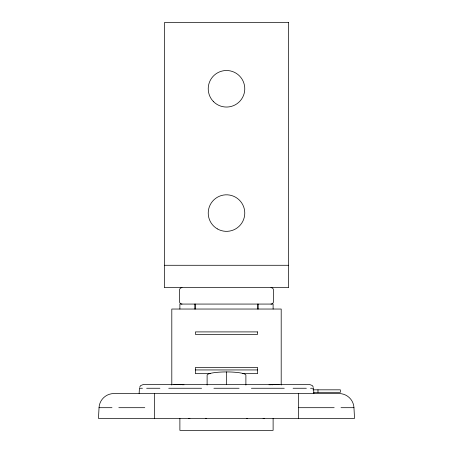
<?xml version="1.0" encoding="UTF-8"?>
<svg xmlns="http://www.w3.org/2000/svg" width="453" height="453" viewBox="0 0 453 453"><rect width="100%" height="100%" fill="white"/><g stroke="black" fill="none" stroke-linecap="round" stroke-linejoin="round"><path stroke-width="0.68" d="M99.037 407.694L98.471 418.419L354.529 418.419L353.963 407.694A14.915 14.915 0 0 0 339.07 393.555L113.93 393.555A14.915 14.915 0 0 0 99.037 407.694L111.987 407.694M139.133 393.555L139.422 388.255L142.452 388.255M270.526 384.824L270.628 384.484L269.02 384.824M182.089 384.733L182.735 384.608M139.598 387.264L140.657 385.577L143.391 384.484L309.609 384.484L312.344 385.577L313.402 387.264M180.821 384.722L182.174 384.484L173.833 384.608M180.792 384.733L181.455 384.546M270.265 384.608L272.179 384.722M189.926 418.329L188.714 418.419M247.598 418.329L246.353 418.419M271.823 384.62L279.167 384.608M164.348 265.282L288.652 265.282M195.424 369.942L257.576 369.942M210.254 373.668L195.424 373.668L195.424 367.457L257.576 367.457L257.576 373.668L242.746 373.668M146.642 388.255L159.92 388.255M168.737 388.255L201.591 388.255M213.912 388.255L239.088 388.255M251.409 388.255L284.263 388.255M293.08 388.255L306.358 388.255M310.548 388.255L313.578 388.255L313.867 393.555M312.898 389.829L340.35 389.829L340.35 392.315L313.601 392.315M118.816 407.694L144.79 407.694M298.595 407.694L334.184 407.694M341.013 407.694L353.963 407.694M264.32 418.419L263.074 418.329M206.647 418.419L205.402 418.329M182.474 384.824L182.372 384.484L183.98 384.824M272.434 384.824L270.826 384.484L270.928 384.824M317.983 389.829L317.983 392.315M298.595 393.555L298.595 418.419M281.194 385.039L281.194 309.037L171.806 309.037L171.806 385.039M273.114 309.037L273.114 304.065L179.886 304.065L179.886 309.037M273.114 418.419L273.114 430.35L179.886 430.35L179.886 418.419M258.199 304.065L258.199 309.037M257.576 304.065L257.576 309.037M245.888 385.073L245.888 375.175A19.388 3.245 0 0 0 226.5 371.93A19.388 3.245 0 0 0 207.112 375.175L207.112 385.073M226.5 371.93L226.5 384.489M195.424 304.065L195.424 309.037M194.801 304.065L194.801 309.037M154.405 393.555L154.405 418.419M269.631 384.608A3.975 3.975 0 0 1 270.628 384.484M182.372 384.484A3.975 3.975 0 0 1 183.369 384.608M271.002 287.655A2.486 2.486 0 0 1 273.487 290.141L273.487 301.579A2.486 2.486 0 0 1 271.002 304.065M181.998 287.655A2.486 2.486 0 0 0 179.513 290.141L179.513 301.579A2.486 2.486 0 0 0 181.998 304.065M288.652 22.65L164.348 22.65L164.348 287.655L288.652 287.655L288.652 22.65M257.576 331.907L195.424 331.907L195.424 334.393L257.576 334.393L257.576 331.907M213.578 101.698A18.273 18.273 0 0 0 244.15 93.505A18.273 18.273 0 0 0 221.772 71.127A18.273 18.273 0 0 0 213.578 101.698M217.366 228.901A18.273 18.273 0 0 0 244.773 213.074A18.273 18.273 0 0 0 217.366 197.253A18.273 18.273 0 0 0 217.366 228.901"/></g></svg>
